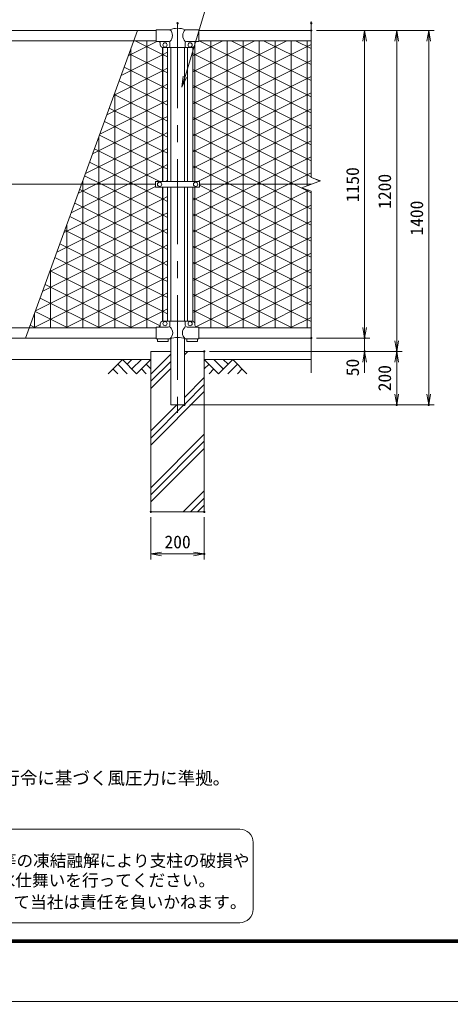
# Model space of a CAD drawing. Units: millimetres at full size. Extents: x -4200 to 4200, y -2970 to 2970.
# Drawn here: x -1976 to -364, y -2970 to 701 of the extents above; entities that cross this region are included whole.
import ezdxf
from ezdxf.enums import TextEntityAlignment as Align

# ---------------------------------------------------------------- set-up
doc = ezdxf.new("R2010")
doc.units = ezdxf.units.MM
doc.header["$LTSCALE"] = 10
doc.header["$PDMODE"] = 32
doc.header["$PDSIZE"] = 5
doc.linetypes.add('USER1', pattern=[50.8, 31.75, -6.35, 6.35, -6.35])
for name, color, linetype, lineweight in [('0-0_D-BMK', 2, 'USER1', 13), ('0-1_D-STR1', 1, 'Continuous', 18), ('0-2_D-STR-DIM', 7, 'Continuous', 13), ('0-3_0', 7, 'Continuous', 18), ('0-4_Defpoints', 253, 'Continuous', 18), ('0-5_D-TTL-TXT', 7, 'Continuous', 18), ('0-6_D-BGD', 7, 'Continuous', 18), ('0-7_D-STR4', 7, 'Continuous', 18), ('0-8_D-DCR-HCH', 7, 'Continuous', 13), ('0-9_D-STR3', 3, 'Continuous', 13), ('0-A_D-STR-TXT', 7, 'Continuous', 13), ('0-C_D-TTL', 7, 'Continuous', 18)]:
    doc.layers.add(name, color=color, linetype=linetype, lineweight=lineweight)
doc.styles.add('ＭＳ ゴシック', font='')
doc.styles.get('ＭＳ ゴシック').set_extended_font_data('MS Gothic')

# ---------------------------------------------------------------- blocks, each defined once
blk = doc.blocks.new('_Open')
at = {"layer": '0-3_0'}
blk.add_line((-10, 1.667), (0, 0), dxfattribs=at)
blk.add_lwpolyline([(-10, -1.667), (0, 0), (-10, 0)], dxfattribs=at)

msp = doc.modelspace()

# ---------------------------------------------------------------- linework, layer by layer
at = {"layer": '0-0_D-BMK'}
msp.add_line((-1384.97, 687.14), (-1384.97, -769.93), dxfattribs=at)
at = {"layer": '0-1_D-STR1'}
for p, q in [((-3304.97, 660.07), (-1464.97, 660.07)), ((-1304.97, 660.07), (-884.97, 660.07)), ((-3304.97, 622.07), (-1464.97, 622.07)), ((-1410.37, 597.07), (-1410.37, 95.57)), ((-1359.57, 597.07), (-1359.57, 95.57)), ((-1304.97, 622.07), (-884.97, 622.07)), ((-1410.37, 74.57), (-1410.37, -426.93)), ((-1359.57, 74.57), (-1359.57, -426.93)), ((-3304.97, -451.93), (-1464.97, -451.93)), ((-1304.97, -451.93), (-884.97, -451.93)), ((-3304.97, -489.93), (-1464.97, -489.93)), ((-1410.37, -492.93), (-1410.37, -739.93)), ((-1359.57, -492.93), (-1359.57, -739.93)), ((-1304.97, -489.93), (-884.97, -489.93)), ((-1359.57, -739.93), (-1410.37, -739.93))]:
    msp.add_line(p, q, dxfattribs=at)
at = {"layer": '0-2_D-STR-DIM'}
for p, q in [((-884.97, 694.34), (-884.97, 110.73)), ((-864.97, 660.07), (-664.97, 660.07)), ((-864.97, 660.07), (-544.97, 660.07)), ((-864.97, 660.07), (-424.97, 660.07)), ((-684.97, 660.07), (-684.97, -489.93)), ((-564.97, 660.07), (-564.97, -539.93)), ((-444.97, 660.07), (-444.97, -739.93)), ((-849.74, 97.9), (-884.97, 110.73)), ((-920.21, 72.25), (-849.74, 97.9)), ((-884.97, 59.42), (-920.21, 72.25)), ((-884.97, 59.42), (-884.97, -619.93)), ((-684.97, -449.93), (-684.97, -409.93)), ((-864.97, -489.93), (-664.97, -489.93)), ((-864.97, -489.93), (-664.97, -489.93)), ((-684.97, -489.93), (-684.97, -539.93)), ((-1264.97, -539.93), (-664.97, -539.93)), ((-1264.97, -539.93), (-544.97, -539.93)), ((-1264.97, -539.93), (-544.97, -539.93)), ((-564.97, -539.93), (-564.97, -739.93)), ((-684.97, -579.93), (-684.97, -619.93)), ((-1339.57, -739.93), (-424.97, -739.93)), ((-1339.57, -739.93), (-544.97, -739.93)), ((-1484.97, -1159.93), (-1484.97, -1317.24)), ((-1284.97, -1159.93), (-1284.97, -1317.24)), ((-1484.97, -1297.24), (-1284.97, -1297.24))]:
    msp.add_line(p, q, dxfattribs=at)
at = {"layer": '0-3_0'}
for p, q in [((-1569.45, 565.35), (-1462, 619.07)), ((-1560, 85.07), (-1560, 591.32)), ((-1440, 95.57), (-1440, 597.08)), ((-1328.47, 565.84), (-1216, 622.07)), ((-1328.47, 505.84), (-1096, 622.07)), ((-1328.47, 445.84), (-976, 622.07)), ((-1328.47, 385.84), (-884.97, 607.59)), ((-1320, 95.57), (-1320, 615.2)), ((-884.97, 412.56), (-1304.01, 622.07)), ((-1260, 85.07), (-1260, 622.07)), ((-1200, 85.07), (-1200, 622.07)), ((-884.97, 472.56), (-1184.01, 622.07)), ((-1140, 85.07), (-1140, 622.07)), ((-1080, 85.07), (-1080, 622.07)), ((-884.97, 532.56), (-1064.01, 622.07)), ((-1020, 85.07), (-1020, 622.07)), ((-960, 85.07), (-960, 622.07)), ((-884.97, 592.56), (-944.01, 622.07)), ((-1596.15, 492), (-1441.47, 569.34)), ((-1441.47, 510.81), (-1566.54, 573.34)), ((-1441.47, 569.34), (-1422.47, 578.84)), ((-884.97, 352.56), (-1328.47, 574.31)), ((-1441.47, 450.81), (-1585.02, 522.58)), ((-1441.47, 509.34), (-1422.47, 518.84)), ((-1328.47, 325.84), (-884.97, 547.59)), ((-884.97, 292.56), (-1328.47, 514.31)), ((-1622.85, 418.65), (-1441.47, 509.34)), ((-1422.47, 501.31), (-1441.47, 510.81)), ((-1328.47, 265.84), (-884.97, 487.59)), ((-1649.54, 345.3), (-1441.47, 449.34)), ((-1441.47, 390.81), (-1603.49, 471.82)), ((-1441.47, 449.34), (-1422.47, 458.84)), ((-1422.47, 441.31), (-1441.47, 450.81)), ((-884.97, 232.56), (-1328.47, 454.31)), ((-1441.47, 330.81), (-1621.97, 421.06)), ((-1620, 85.07), (-1620, 426.47)), ((-1328.47, 205.84), (-884.97, 427.59)), ((-1676.24, 271.96), (-1441.47, 389.34)), ((-1441.47, 270.81), (-1640.45, 370.29)), ((-1441.47, 389.34), (-1422.47, 398.84)), ((-1422.47, 381.31), (-1441.47, 390.81)), ((-884.97, 172.56), (-1328.47, 394.31)), ((-1328.47, 145.84), (-884.97, 367.59)), ((-1441.47, 329.34), (-1422.47, 338.84)), ((-1422.47, 321.31), (-1441.47, 330.81)), ((-884.97, 112.56), (-1328.47, 334.31)), ((-1702.94, 198.61), (-1441.47, 329.34)), ((-1441.47, 210.81), (-1658.92, 319.53)), ((-1309, 95.57), (-884.97, 307.59)), ((-1729.63, 125.26), (-1441.47, 269.34)), ((-1680, 85.07), (-1680, 261.62)), ((-1441.47, 150.81), (-1677.4, 268.77)), ((-1441.47, 269.34), (-1422.47, 278.84)), ((-1422.47, 261.31), (-1441.47, 270.81)), ((-950.01, 85.07), (-1328.47, 274.31)), ((-1210, 85.07), (-884.97, 247.59)), ((-1451.01, 95.57), (-1695.87, 218.01)), ((-1690, 85.07), (-1441.47, 209.34)), ((-1441.47, 209.34), (-1422.47, 218.84)), ((-1422.47, 201.31), (-1441.47, 210.81)), ((-1070.01, 85.07), (-1328.47, 214.31)), ((-1090, 85.07), (-884.97, 187.59)), ((-1550.01, 85.07), (-1714.35, 167.25)), ((-1570, 85.07), (-1441.47, 149.34)), ((-1441.47, 149.34), (-1422.47, 158.84)), ((-1422.47, 141.31), (-1441.47, 150.81)), ((-1190.01, 85.07), (-1328.47, 154.31)), ((-1670.01, 85.07), (-1732.83, 116.48)), ((-970, 85.07), (-884.97, 127.59)), ((-1809.72, -94.79), (-1467.47, 76.34)), ((-1783.02, -21.44), (-1570, 85.07)), ((-1756.33, 51.91), (-1690, 85.07)), ((-1740, 85.07), (-1740, 96.77)), ((-1740, -451.93), (-1740, 85.07)), ((-1680, -451.93), (-1680, 85.07)), ((-1441.47, -29.19), (-1670.01, 85.07)), ((-1620, -451.93), (-1620, 85.07)), ((-1560, -451.93), (-1560, 85.07)), ((-1441.47, 30.81), (-1550.01, 85.07)), ((-1440, -426.93), (-1440, 74.57)), ((-1429, 95.57), (-1422.47, 98.84)), ((-1328.47, 25.84), (-1210, 85.07)), ((-1328.47, -34.16), (-1090, 85.07)), ((-1328.47, -94.16), (-970, 85.07)), ((-1320, -436.64), (-1320, 74.57)), ((-884.97, -127.44), (-1302.47, 81.31)), ((-1260, -451.93), (-1260, 85.07)), ((-1200, -451.93), (-1200, 85.07)), ((-884.97, -67.44), (-1190.01, 85.07)), ((-1140, -451.93), (-1140, 85.07)), ((-1080, -451.93), (-1080, 85.07)), ((-884.97, -7.44), (-1070.01, 85.07)), ((-1020, -451.93), (-1020, 85.07)), ((-960, -451.93), (-960, 85.07)), ((-884.97, 52.56), (-950.01, 85.07)), ((-853.16, 96.65), (-871.51, 105.83)), ((-1441.47, -89.19), (-1751.3, 65.72)), ((-1441.47, 29.34), (-1422.47, 38.84)), ((-1328.47, -154.16), (-894.42, 62.86)), ((-900, -451.93), (-900, 64.89)), ((-1836.42, -168.14), (-1441.47, 29.34)), ((-1441.47, -149.19), (-1769.78, 14.96)), ((-1422.47, 21.31), (-1441.47, 30.81)), ((-884.97, -187.44), (-1328.47, 34.31)), ((-1328.47, -214.16), (-884.97, 7.59)), ((-1863.11, -241.48), (-1441.47, -30.66)), ((-1441.47, -209.19), (-1788.25, -35.8)), ((-1441.47, -30.66), (-1422.47, -21.16)), ((-1422.47, -38.69), (-1441.47, -29.19)), ((-884.97, -247.44), (-1328.47, -25.69)), ((-1800, -451.93), (-1800, -68.08)), ((-1328.47, -274.16), (-884.97, -52.41)), ((-1889.81, -314.83), (-1441.47, -90.66)), ((-1441.47, -269.19), (-1806.73, -86.56)), ((-1441.47, -90.66), (-1422.47, -81.16)), ((-1422.47, -98.69), (-1441.47, -89.19)), ((-884.97, -307.44), (-1328.47, -85.69)), ((-1441.47, -329.19), (-1825.2, -137.33)), ((-1441.47, -150.66), (-1422.47, -141.16)), ((-1328.47, -334.16), (-884.97, -112.41)), ((-884.97, -367.44), (-1328.47, -145.69)), ((-1916.51, -388.18), (-1441.47, -150.66)), ((-1422.47, -158.69), (-1441.47, -149.19)), ((-1328.47, -394.16), (-884.97, -172.41)), ((-1924, -451.93), (-1441.47, -210.66)), ((-1441.47, -389.19), (-1843.68, -188.09)), ((-1441.47, -210.66), (-1422.47, -201.16)), ((-1422.47, -218.69), (-1441.47, -209.19)), ((-884.97, -427.44), (-1328.47, -205.69)), ((-1450.55, -444.65), (-1862.16, -238.85)), ((-1860, -451.93), (-1860, -232.93)), ((-1316.29, -448.07), (-884.97, -232.41)), ((-1556.01, -451.93), (-1880.63, -289.61)), ((-1804, -451.93), (-1441.47, -270.66)), ((-1441.47, -270.66), (-1422.47, -261.16)), ((-1422.47, -278.69), (-1441.47, -269.19)), ((-956.01, -451.93), (-1328.47, -265.69)), ((-1204, -451.93), (-884.97, -292.41)), ((-1441.47, -330.66), (-1422.47, -321.16)), ((-1422.47, -338.69), (-1441.47, -329.19)), ((-1076.01, -451.93), (-1328.47, -325.69)), ((-1676.01, -451.93), (-1899.11, -340.38)), ((-1684, -451.93), (-1441.47, -330.66)), ((-1084, -451.93), (-884.97, -352.41)), ((-1920, -451.93), (-1920, -397.77)), ((-1796.01, -451.93), (-1917.58, -391.14)), ((-1564, -451.93), (-1441.47, -390.66)), ((-1441.47, -390.66), (-1422.47, -381.16)), ((-1422.47, -398.69), (-1441.47, -389.19)), ((-1196.01, -451.93), (-1328.47, -385.69)), ((-964, -451.93), (-884.97, -412.41)), ((-1916.01, -451.93), (-1936.06, -441.9))]:
    msp.add_line(p, q, dxfattribs=at)
for points in [[(-1422.47, 561.31), (-1441.47, 570.81), (-1544.01, 622.07)], [(-1500, -451.93), (-1500, 85.07), (-1500, 622.07)], [(-900, 79.61), (-900, 85.07), (-900, 622.07)]]:
    msp.add_lwpolyline(points, dxfattribs=at)
at = {"layer": '0-4_Defpoints'}
msp.add_line((-1953.54, -489.93), (-1534.97, 660.07), dxfattribs=at)
for p in [(-1384.97, 687.14), (-884.97, 687.14), (-884.97, 660.07), (-884.97, -489.93), (-684.97, -489.93), (-1284.97, -539.93), (-684.97, -539.93), (-564.97, -539.93), (-1359.57, -739.93), (-564.97, -739.93), (-444.97, -739.93), (-1484.97, -1139.93), (-1284.97, -1139.93), (-1284.97, -1297.24)]:
    msp.add_point(p, dxfattribs=at)
at = {"layer": '0-5_D-TTL-TXT', "color": 2}
for p, q in [((-1152.19, -2325.7), (-3597.74, -2325.7)), ((-1102.19, -2625.7), (-1102.19, -2375.7)), ((-3597.74, -2675.7), (-1152.19, -2675.7))]:
    msp.add_line(p, q, dxfattribs=at)
for centre, start, end in [((-1152.19, -2375.7), 0, 90), ((-1152.19, -2625.7), 270, 0)]:
    msp.add_arc(centre, 50, start, end, dxfattribs=at)
at = {"layer": '0-6_D-BGD'}
for p, q in [((-1484.97, -569.93), (-3284.97, -569.93)), ((-1284.97, -569.93), (-884.97, -569.93))]:
    msp.add_line(p, q, dxfattribs=at)
at = {"layer": '0-7_D-STR4'}
for p, q in [((-1484.97, -539.93), (-1484.97, -1139.93)), ((-1410.37, -539.93), (-1484.97, -539.93)), ((-1284.97, -539.93), (-1359.57, -539.93)), ((-1284.97, -539.93), (-1284.97, -1139.93)), ((-1284.97, -1139.93), (-1484.97, -1139.93))]:
    msp.add_line(p, q, dxfattribs=at)
at = {"layer": '0-8_D-DCR-HCH'}
for p, q in [((-1484.97, -625.03), (-1410.37, -550.43)), ((-1359.57, -552.66), (-1346.84, -539.93)), ((-1591.4, -569.93), (-1644.61, -623.14)), ((-1591.4, -569.93), (-1538.19, -623.14)), ((-1573.66, -587.66), (-1555.92, -569.93)), ((-1555.92, -605.4), (-1520.45, -569.93)), ((-1538.19, -623.14), (-1484.97, -569.93)), ((-1484.97, -651.54), (-1410.37, -576.94)), ((-1231.76, -623.14), (-1284.97, -569.93)), ((-1214.03, -605.4), (-1249.5, -569.93)), ((-1178.55, -569.93), (-1231.76, -623.14)), ((-1196.2, -587.76), (-1214.03, -569.93)), ((-1178.55, -569.93), (-1125.34, -623.14)), ((-1626.87, -605.4), (-1609.05, -623.14)), ((-1609.14, -587.66), (-1573.5, -623.14)), ((-1520.45, -605.4), (-1502.63, -623.14)), ((-1502.71, -587.66), (-1484.97, -605.32)), ((-1484.97, -678.06), (-1410.37, -603.46)), ((-1267.24, -587.66), (-1284.97, -605.32)), ((-1249.5, -605.4), (-1267.32, -623.14)), ((-1160.81, -587.66), (-1196.45, -623.14)), ((-1143.08, -605.4), (-1160.89, -623.14)), ((-1359.57, -711.76), (-1284.97, -637.16)), ((-1484.97, -890.19), (-1284.97, -690.19)), ((-1359.57, -738.28), (-1284.97, -663.68)), ((-1484.97, -863.68), (-1361.22, -739.93)), ((-1484.97, -837.16), (-1387.74, -739.93)), ((-1484.97, -1049.29), (-1284.97, -849.29)), ((-1484.97, -1075.81), (-1284.97, -875.81)), ((-1484.97, -1102.32), (-1284.97, -902.32)), ((-1363.48, -1139.93), (-1284.97, -1061.42)), ((-1336.96, -1139.93), (-1284.97, -1087.94)), ((-1310.44, -1139.93), (-1284.97, -1114.46))]:
    msp.add_line(p, q, dxfattribs=at)
at = {"layer": '0-9_D-STR3'}
for p, q in [((-1464.97, 663.07), (-1464.97, 619.07)), ((-1464.97, 663.07), (-1413.52, 663.07)), ((-1356.42, 663.07), (-1304.97, 663.07)), ((-1304.97, 663.07), (-1304.97, 619.07)), ((-1464.97, 619.07), (-1418.22, 619.07)), ((-1449.97, 612.07), (-1449.97, 607.07)), ((-1441.47, 597.07), (-1441.47, 95.57)), ((-1439.97, 597.07), (-1329.97, 597.07)), ((-1422.47, 597.07), (-1422.47, 95.57)), ((-1413.52, 614.37), (-1413.52, 597.07)), ((-1356.42, 614.37), (-1356.42, 597.07)), ((-1351.72, 619.07), (-1304.97, 619.07)), ((-1347.47, 597.07), (-1347.47, 95.57)), ((-1328.47, 597.07), (-1328.47, 95.57)), ((-1319.97, 612.07), (-1319.97, 607.07)), ((-3307.98, 85.07), (-1467.47, 85.07)), ((-1467.47, 95.57), (-1467.47, 74.57)), ((-1302.47, 95.57), (-1467.47, 95.57)), ((-1302.47, 74.57), (-1467.47, 74.57)), ((-1441.47, 74.57), (-1441.47, -427.04)), ((-1422.47, 74.57), (-1422.47, -426.93)), ((-1347.47, 74.57), (-1347.47, -426.93)), ((-1328.47, 74.57), (-1328.47, -427.04)), ((-1302.47, 95.57), (-1302.47, 74.57)), ((-1302.47, 85.07), (-884.97, 85.07)), ((-1449.97, -436.93), (-1449.97, -441.93)), ((-1439.97, -426.93), (-1329.97, -426.93)), ((-1413.52, -426.93), (-1413.52, -441.93)), ((-1356.42, -426.93), (-1356.42, -441.93)), ((-1319.97, -436.93), (-1319.97, -441.93)), ((-1464.97, -448.93), (-1464.97, -492.93)), ((-1420.52, -448.93), (-1464.97, -448.93)), ((-1304.97, -448.93), (-1349.42, -448.93)), ((-1304.97, -448.93), (-1304.97, -492.93)), ((-1413.52, -492.93), (-1464.97, -492.93)), ((-1459.97, -492.93), (-1459.97, -502.23)), ((-1419.97, -502.23), (-1459.97, -502.23)), ((-1419.97, -492.93), (-1419.97, -502.23)), ((-1304.97, -492.93), (-1356.42, -492.93)), ((-1349.97, -492.93), (-1349.97, -502.23)), ((-1309.97, -502.23), (-1349.97, -502.23)), ((-1309.97, -492.93), (-1309.97, -502.23))]:
    msp.add_line(p, q, dxfattribs=at)
for centre in [(-1431.97, 606.07), (-1337.97, 606.07), (-1452.47, 85.07), (-1317.47, 85.07), (-1431.97, -435.93), (-1337.97, -435.93)]:
    msp.add_circle(centre, 8, dxfattribs=at)
for centre, radius, start, end in [((-1384.97, 588.34), 80, 69.0916, 110.9084), ((-1434.78, 641.07), 30.59, 314.01503, 45.98497), ((-1335.17, 641.07), 30.59, 134.01503, 225.98497), ((-1456.97, 612.07), 7, 0, 90), ((-1439.97, 607.07), 10, 180, 270), ((-1418.22, 614.37), 4.7, 0, 90), ((-1351.72, 614.37), 4.7, 90, 180), ((-1329.97, 607.07), 10, 270, 0), ((-1312.97, 612.07), 7, 90, 180), ((-1439.97, -436.93), 10, 90, 180), ((-1329.97, -436.93), 10, 0, 90), ((-1456.97, -441.93), 7, 270, 0), ((-1420.52, -441.93), 7, 270, 0), ((-1432.65, -470.49), 29.48, 310.4464, 49.5536), ((-1337.3, -470.49), 29.48, 130.4464, 229.5536), ((-1349.42, -441.93), 7, 180, 270), ((-1312.97, -441.93), 7, 180, 270), ((-1384.97, -573.41), 85.4, 70.46947, 109.53053)]:
    msp.add_arc(centre, radius, start, end, dxfattribs=at)
at = {"layer": '0-A_D-STR-TXT'}
msp.add_lwpolyline([(-729.36, 808.07), (-1261.02, 808.07), (-1368.3, 450.46)], dxfattribs=at)
at = {"layer": '0-C_D-TTL', "color": 2}
msp.add_lwpolyline([(-4200, 2970.07), (4200, 2970.07), (4200, -2969.93), (-4200, -2969.93)], close=True, dxfattribs=at)
at = {"layer": '0-C_D-TTL'}
for points in [[(-3930, 2750.07), (3930, 2750.07), (3930, -2749.93), (-3930, -2749.93)], [(-3927.5, 2747.57), (3927.5, 2747.57), (3927.5, -2747.43), (-3927.5, -2747.43)], [(-3925, 2745.07), (3925, 2745.07), (3925, -2744.93), (-3925, -2744.93)], [(-3922.5, 2742.57), (3922.5, 2742.57), (3922.5, -2742.43), (-3922.5, -2742.43)], [(-3920, 2740.07), (3920, 2740.07), (3920, -2739.93), (-3920, -2739.93)]]:
    msp.add_lwpolyline(points, close=True, dxfattribs=at)

# ---------------------------------------------------------------- block references
at = {"layer": '0-2_D-STR-DIM', "xscale": 4, "yscale": 4}
for p, rotation in [((-684.97, 660.07), 90), ((-564.97, 660.07), 90), ((-444.97, 660.07), 90), ((-684.97, -489.93), 270), ((-684.97, -489.93), 270), ((-564.97, -539.93), 270), ((-684.97, -539.93), 90), ((-564.97, -539.93), 90), ((-564.97, -739.93), 270), ((-444.97, -739.93), 270), ((-1484.97, -1297.24), 180)]:
    msp.add_blockref('_Open', p, dxfattribs=dict(at, rotation=rotation))
msp.add_blockref('_Open', (-1284.97, -1297.24), dxfattribs=at)
at = {"layer": '0-A_D-STR-TXT', "xscale": 4, "yscale": 4, "rotation": 253.30154}
msp.add_blockref('_Open', (-1368.88, 448.54), dxfattribs=at)

# ---------------------------------------------------------------- texts
at = {"layer": '0-2_D-STR-DIM', "style": 'ＭＳ ゴシック'}
for s, p in [('1150', (-691.72, 18.16)), ('1200', (-571.72, -6.84)), ('1400', (-451.72, -106.84)), ('50', (-691.72, -632.56)), ('200', (-571.72, -688.94))]:
    msp.add_text(s, height=48.09, rotation=90, dxfattribs=at).set_placement(p, align=Align.BOTTOM_LEFT)
msp.add_text('200', height=48.09, dxfattribs=at).set_placement((-1433.99, -1290.49), align=Align.BOTTOM_LEFT)
at = {"layer": '0-5_D-TTL-TXT', "style": 'ＭＳ ゴシック'}
for s, height, p in [('（設計条件）風荷重：昭和57年改正 建築基準法・同施行令に基づく風圧力に準拠。', 48.09, (-3647.74, -2173.53)), ('凍結の恐れがある場所への設置は、内部に溜まった雨水等の凍結融解により支柱の破損や', 45.67, (-3607.55, -2480.38)), ('コンクリート基礎の破損の恐れがありますので施工時、水仕舞いを行ってください。', 45.67, (-3611.66, -2553.8)), ('施工による水仕舞い不備で起こる支柱・基礎の破損について当社は責任を負いかねます。 ', 45.67, (-3618.66, -2635.3))]:
    msp.add_text(s, height=height, dxfattribs=at).set_placement(p, align=Align.BOTTOM_LEFT)

doc.saveas('drawing.dxf')
